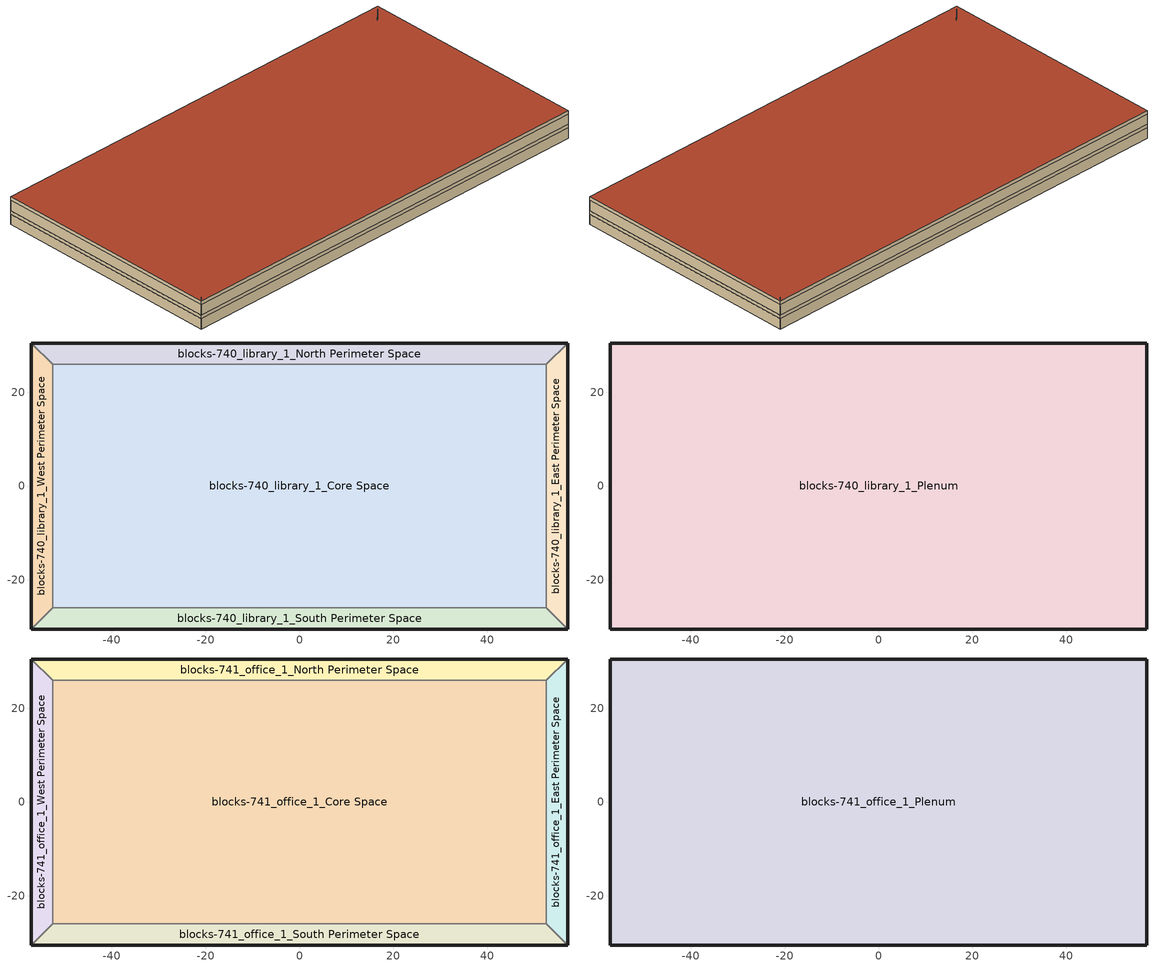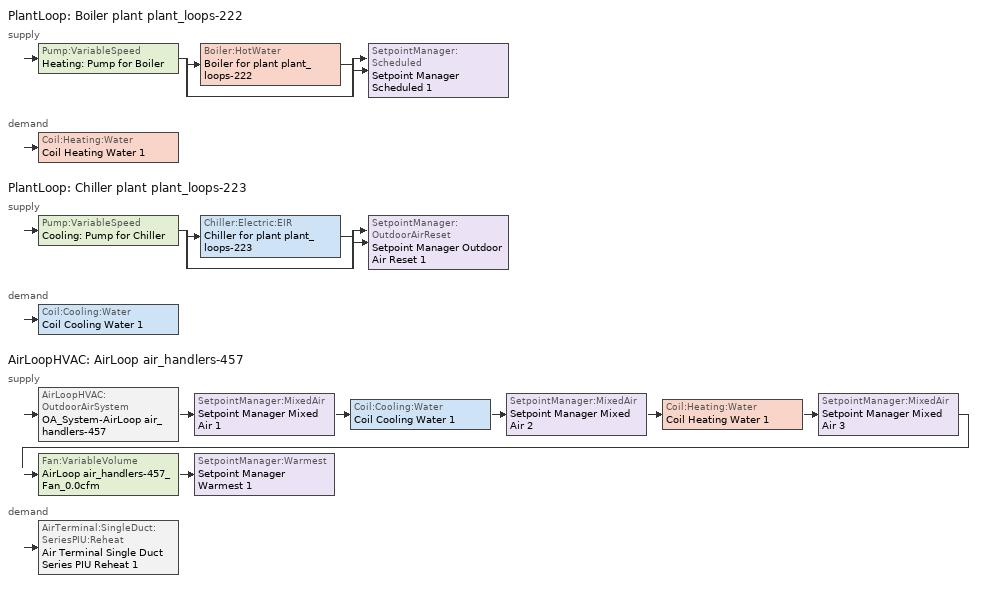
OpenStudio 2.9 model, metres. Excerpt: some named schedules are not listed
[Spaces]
blocks-740_library_1_West Perimeter Space
 floor ground (Construction Ffactor Ground Floor 2): -57.15,-30.48 -57.15,30.48 -52.58,25.91 -52.58,-25.91 z-3.66
 wall ground (Construction Cfactor Underground Wall 3): -57.15,30.48 -57.15,-30.48 z-3.66:-0.91
 wall to blocks-740_library_1_North Perimeter Space: -52.58,25.91 -57.15,30.48 z-3.66:-0.91
 wall to blocks-740_library_1_Core Space: -52.58,-25.91 -52.58,25.91 z-3.66:-0.91
 wall to blocks-740_library_1_South Perimeter Space: -57.15,-30.48 -52.58,-25.91 z-3.66:-0.91
blocks-740_library_1_North Perimeter Space
 floor ground (Construction Ffactor Ground Floor 3): -57.15,30.48 57.15,30.48 52.58,25.91 -52.58,25.91 z-3.66
 wall ground (Construction Cfactor Underground Wall 3): 57.15,30.48 -57.15,30.48 z-3.66:-0.91
 wall to blocks-740_library_1_East Perimeter Space: 52.58,25.91 57.15,30.48 z-3.66:-0.91
 wall to blocks-740_library_1_Core Space: -52.58,25.91 52.58,25.91 z-3.66:-0.91
blocks-740_library_1_East Perimeter Space
 floor ground (Construction Ffactor Ground Floor 2): 57.15,30.48 57.15,-30.48 52.58,-25.91 52.58,25.91 z-3.66
 wall ground (Construction Cfactor Underground Wall 3): 57.15,-30.48 57.15,30.48 z-3.66:-0.91
 wall to blocks-740_library_1_South Perimeter Space: 52.58,-25.91 57.15,-30.48 z-3.66:-0.91
 wall to blocks-740_library_1_Core Space: 52.58,25.91 52.58,-25.91 z-3.66:-0.91
blocks-740_library_1_South Perimeter Space
 floor ground (Construction Ffactor Ground Floor 3): 57.15,-30.48 -57.15,-30.48 -52.58,-25.91 52.58,-25.91 z-3.66
 wall ground (Construction Cfactor Underground Wall 3): -57.15,-30.48 57.15,-30.48 z-3.66:-0.91
 wall to blocks-740_library_1_Core Space: 52.58,-25.91 -52.58,-25.91 z-3.66:-0.91
blocks-740_library_1_Core Space
 floor ground (Construction Ffactor Ground Floor 4): -52.58,-25.91 -52.58,25.91 52.58,25.91 52.58,-25.91 z-3.66
blocks-740_library_1_Plenum
 floor to blocks-740_library_1_West Perimeter Space: -57.15,30.48 -52.58,25.91 -52.58,-25.91 -57.15,-30.48 z-0.91
 floor to blocks-740_library_1_North Perimeter Space: 57.15,30.48 52.58,25.91 -52.58,25.91 -57.15,30.48 z-0.91
 floor to blocks-740_library_1_East Perimeter Space: 57.15,30.48 57.15,-30.48 52.58,-25.91 52.58,25.91 z-0.91
 floor to blocks-740_library_1_South Perimeter Space: 52.58,-25.91 57.15,-30.48 -57.15,-30.48 -52.58,-25.91 z-0.91
 floor to blocks-740_library_1_Core Space: 52.58,25.91 52.58,-25.91 -52.58,-25.91 -52.58,25.91 z-0.91
 wall ground (Construction Cfactor Underground Wall 2): -57.15,30.48 -57.15,-30.48 57.15,-30.48 57.15,30.48 -57.15,30.48 z-0.91:0
blocks-741_office_1_West Perimeter Space
 floor to blocks-740_library_1_Plenum: -57.15,30.48 -52.58,25.91 -52.58,-25.91 -57.15,-30.48 z0
 wall outside: -57.15,30.48 -57.15,-30.48 z0:2.74
 wall to blocks-741_office_1_North Perimeter Space: -52.58,25.91 -57.15,30.48 z0:2.74
 wall to blocks-741_office_1_Core Space: -52.58,-25.91 -52.58,25.91 z0:2.74
 wall to blocks-741_office_1_South Perimeter Space: -57.15,-30.48 -52.58,-25.91 z0:2.74
blocks-741_office_1_North Perimeter Space
 floor to blocks-740_library_1_Plenum: 57.15,30.48 52.58,25.91 -52.58,25.91 -57.15,30.48 z0
 wall outside: 57.15,30.48 -57.15,30.48 z0:2.74
 wall to blocks-741_office_1_East Perimeter Space: 52.58,25.91 57.15,30.48 z0:2.74
 wall to blocks-741_office_1_Core Space: -52.58,25.91 52.58,25.91 z0:2.74
blocks-741_office_1_East Perimeter Space
 floor to blocks-740_library_1_Plenum: 57.15,30.48 57.15,-30.48 52.58,-25.91 52.58,25.91 z0
 wall outside: 57.15,-30.48 57.15,30.48 z0:2.74
 wall to blocks-741_office_1_South Perimeter Space: 52.58,-25.91 57.15,-30.48 z0:2.74
 wall to blocks-741_office_1_Core Space: 52.58,25.91 52.58,-25.91 z0:2.74
blocks-741_office_1_South Perimeter Space
 floor to blocks-740_library_1_Plenum: 52.58,-25.91 57.15,-30.48 -57.15,-30.48 -52.58,-25.91 z0
 wall outside: -57.15,-30.48 57.15,-30.48 z0:2.74
 wall to blocks-741_office_1_Core Space: 52.58,-25.91 -52.58,-25.91 z0:2.74
blocks-741_office_1_Core Space
 floor to blocks-740_library_1_Plenum: -52.58,-25.91 -52.58,25.91 52.58,25.91 52.58,-25.91 z0
blocks-741_office_1_Plenum
 floor to blocks-741_office_1_West Perimeter Space: -57.15,30.48 -52.58,25.91 -52.58,-25.91 -57.15,-30.48 z2.74
 floor to blocks-741_office_1_North Perimeter Space: 57.15,30.48 52.58,25.91 -52.58,25.91 -57.15,30.48 z2.74
 floor to blocks-741_office_1_East Perimeter Space: 57.15,30.48 57.15,-30.48 52.58,-25.91 52.58,25.91 z2.74
 floor to blocks-741_office_1_South Perimeter Space: 52.58,-25.91 57.15,-30.48 -57.15,-30.48 -52.58,-25.91 z2.74
 floor to blocks-741_office_1_Core Space: 52.58,25.91 52.58,-25.91 -52.58,-25.91 -52.58,25.91 z2.74
 wall outside: -57.15,30.48 -57.15,-30.48 57.15,-30.48 57.15,30.48 -57.15,30.48 z2.74:3.66
 roof outside: 57.15,-30.48 57.15,30.48 -57.15,30.48 -57.15,-30.48 z3.66
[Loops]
PlantLoop 'Boiler plant plant_loops-222'
 supply: Pump:VariableSpeed 'Heating: Pump for Boiler' > split
  | Boiler:HotWater 'Boiler for plant plant_loops-222'
  | bypass
  join > SetpointManager:Scheduled 'Setpoint Manager Scheduled 1'
 demand: Coil:Heating:Water 'Coil Heating Water 1'
PlantLoop 'Chiller plant plant_loops-223'
 supply: Pump:VariableSpeed 'Cooling: Pump for Chiller' > split
  | Chiller:Electric:EIR 'Chiller for plant plant_loops-223'
  | bypass
  join > SetpointManager:OutdoorAirReset 'Setpoint Manager Outdoor Air Reset 1'
 demand: Coil:Cooling:Water 'Coil Cooling Water 1'
AirLoopHVAC 'AirLoop air_handlers-457'
 supply: AirLoopHVAC:OutdoorAirSystem 'OA_System-AirLoop air_handlers-457' > SetpointManager:MixedAir 'Setpoint Manager Mixed Air 1' > Coil:Cooling:Water 'Coil Cooling Water 1' > SetpointManager:MixedAir 'Setpoint Manager Mixed Air 2' > Coil:Heating:Water 'Coil Heating Water 1' > SetpointManager:MixedAir 'Setpoint Manager Mixed Air 3' > Fan:VariableVolume 'AirLoop air_handlers-457_Fan_0.0cfm' > SetpointManager:Warmest 'Setpoint Manager Warmest 1'
 demand: AirTerminal:SingleDuct:SeriesPIU:Reheat 'Air Terminal Single Duct Series PIU Reheat 1'
[Building]
Building 1: Default Construction Set=Default Construction Set 1
[Construction]
INT-FLOOR-TOPSIDE: 1/2IN Gypsum, 4IN CONCRETE HW, CP02 CARPET PAD
INT-FLOOR-UNDERSIDE: CP02 CARPET PAD, 4IN CONCRETE HW, 1/2IN Gypsum
Standard_Int-Wall: 1/2IN Gypsum, 1/2IN Gypsum
IEAD_Metal_Deck 1: Roof Membrane, IEAD Roof Insulation 1, Metal Decking
[Material] Thermal Absorptance=0.9
Name | Roughness | Thickness {m} | Conductivity {W/m-K} | Density {kg/m3} | Specific Heat {J/kg-K} | Solar Absorptance | Visible Absorptance
1/2IN Gypsum | Smooth | 0.0127 | 0.16 | 784.9 | 830 | 0.92 | 0.92
4IN CONCRETE HW | Rough | 0.1016 | 1.311 | 2240 | 836.8 | 0.7 | 0.7
Roof Membrane | VeryRough | 0.0095 | 0.16 | 1121.29 | 1460 | 0.7 | 0.7
Metal Decking | MediumSmooth | 0.0015 | 45.006 | 7680 | 418.4 | 0.7 | 0.3
IEAD Roof Insulation 1 | MediumRough | 0.083383 | 0.049 | 265 | 836.8 | 0.7 | 0.7
[Material:NoMass]
CP02 CARPET PAD: Roughness=VeryRough; Thermal Resistance {m2-K/W}=0.2165; Thermal Absorptance=0.9; Solar Absorptance=0.7; Visible Absorptance=0.8
[DefaultSurfaceConstructions]
Name | Floor Construction | Wall Construction | Roof Ceiling Construction
Default Surface Constructions 1 | INT-FLOOR-TOPSIDE | Standard_Int-Wall | INT-FLOOR-UNDERSIDE
Default Surface Constructions 2; Default Surface Constructions 3 | Construction Ffactor Ground Floor 1 |  | IEAD_Metal_Deck 1
[DefaultConstructionSet]
Name | Default Interior Surface Constructions | Default Exterior Surface Constructions | Default Ground Contact Surface Constructions
Default Construction Set 1 | Default Surface Constructions 1
Default Construction Set 2 |  | Default Surface Constructions 2 | Default Surface Constructions 3
[Construction:CfactorUndergroundWall] C-Factor {W/m2-K}=2.83913
Name | Height {m}
Construction Cfactor Underground Wall 2 | 0.9144
Construction Cfactor Underground Wall 3 | 2.7432
[Construction:FfactorGroundFloor] F-Factor {W/m-K}=1.26363
Name | Area {m2} | PerimeterExposed {m}
Construction Ffactor Ground Floor 1 | 1 | 1
Construction Ffactor Ground Floor 2 | 257.806 | 0
Construction Ffactor Ground Floor 3 | 501.676 | 0
Construction Ffactor Ground Floor 4 | 5448.76 | 0
[BuildingStory] Nominal Z Coordinate {m}=0; Nominal Floor to Floor Height {m}=3.6576
Story 1; Story 2
[Space]
Name | Default Construction Set | Building Story | Part of Total Floor Area | Thermal Zone
blocks-740_library_1_Plenum | Default Construction Set 2 | Story 1 | No
blocks-740_library_1_West Perimeter Space | Default Construction Set 2 | Story 1 |  | blocks-740_library_1_West Perimeter
blocks-740_library_1_North Perimeter Space | Default Construction Set 2 | Story 1 |  | blocks-740_library_1_North Perimeter
blocks-740_library_1_East Perimeter Space | Default Construction Set 2 | Story 1 |  | blocks-740_library_1_East Perimeter
blocks-740_library_1_South Perimeter Space | Default Construction Set 2 | Story 1 |  | blocks-740_library_1_South Perimeter
blocks-740_library_1_Core Space | Default Construction Set 2 | Story 1 |  | blocks-740_library_1_Core
blocks-741_office_1_Plenum |  | Story 2 | No
blocks-741_office_1_West Perimeter Space |  | Story 2 |  | blocks-741_office_1_West Perimeter
blocks-741_office_1_North Perimeter Space |  | Story 2 |  | blocks-741_office_1_North Perimeter
blocks-741_office_1_East Perimeter Space |  | Story 2 |  | blocks-741_office_1_East Perimeter
blocks-741_office_1_South Perimeter Space |  | Story 2 |  | blocks-741_office_1_South Perimeter
blocks-741_office_1_Core Space |  | Story 2 |  | blocks-741_office_1_Core
[ThermalZone] Use Ideal Air Loads=No
blocks-740_library_1_West Perimeter; blocks-740_library_1_North Perimeter; blocks-740_library_1_East Perimeter; blocks-740_library_1_South Perimeter; blocks-740_library_1_Core; blocks-741_office_1_West Perimeter; blocks-741_office_1_North Perimeter; blocks-741_office_1_East Perimeter; blocks-741_office_1_South Perimeter; blocks-741_office_1_Core
[Sizing:Zone] Zone Cooling Design Supply Air Temperature Input Method=SupplyAirTemperature; Zone Cooling Design Supply Air Temperature {C}=14; Zone Cooling Design Supply Air Temperature Difference {deltaC}=11.11; Zone Heating Design Supply Air Temperature Input Method=SupplyAirTemperature; Zone Heating Design Supply Air Temperature {C}=40; Zone Heating Design Supply Air Temperature Difference {deltaC}=11.11; Zone Cooling Design Supply Air Humidity Ratio {kg-H2O/kg-air}=0.0085; Zone Heating Design Supply Air Humidity Ratio {kg-H2O/kg-air}=0.008; Cooling Design Air Flow Method=DesignDay; Heating Design Air Flow Method=DesignDay; Account for Dedicated Outdoor Air System=No; Dedicated Outdoor Air System Control Strategy=NeutralSupplyAir; Dedicated Outdoor Air Low Setpoint Temperature for Design {C}=autosize; Dedicated Outdoor Air High Setpoint Temperature for Design {C}=autosize
blocks-740_library_1_West Perimeter; blocks-740_library_1_North Perimeter; blocks-740_library_1_East Perimeter; blocks-740_library_1_South Perimeter; blocks-740_library_1_Core; blocks-741_office_1_West Perimeter; blocks-741_office_1_North Perimeter; blocks-741_office_1_East Perimeter; blocks-741_office_1_South Perimeter; blocks-741_office_1_Core
[PlantLoop] Glycol Concentration=0; Plant Loop Volume {m3}=Autocalculate; Load Distribution Scheme=Optimal
Name | Fluid Type
Boiler plant plant_loops-222 | Water
Chiller plant plant_loops-223
[Sizing:Plant] Sizing Option=NonCoincident; Zone Timesteps in Averaging Window=1; Coincident Sizing Factor Mode=None
Name | Loop Type | Design Loop Exit Temperature {C} | Loop Design Temperature Difference {deltaC}
Boiler plant plant_loops-222 | Heating | 82 | 11
Chiller plant plant_loops-223 | Cooling | 6.67 | 5.6
[Pump:VariableSpeed] Coefficient 1 of the Part Load Performance Curve=0; Coefficient 2 of the Part Load Performance Curve=3.2485; Coefficient 3 of the Part Load Performance Curve=-4.7443; Coefficient 4 of the Part Load Performance Curve=2.5294; Pump Control Type=Intermittent; Skin Loss Radiative Fraction=0.5; Design Power Sizing Method=PowerPerFlowPerPressure; Design Electric Power per Unit Flow Rate {W/(m3/s)}=348701.1; Design Shaft Power per Unit Flow Rate per Unit Head {W-s/m3-Pa}=1.28205; Design Minimum Flow Rate Fraction=0
Name | Rated Pump Head {Pa}
Heating: Pump for Boiler
Cooling: Pump for Chiller | 211634
[Boiler:HotWater]
Boiler for plant plant_loops-222: Nominal Thermal Efficiency=0.93; Water Outlet Upper Temperature Limit {C}=99; Boiler Flow Mode=ConstantFlow; Parasitic Electric Load {W}=0; Sizing Factor=1
[SetpointManager:Scheduled]
Setpoint Manager Scheduled 1: Control Variable=Temperature; Schedule=Hot_Water_Temperature
[Chiller:Electric:EIR]
Chiller for plant plant_loops-223: Reference Capacity {W}=Autosize; Reference COP {W/W}=7.3; Reference Leaving Chilled Water Temperature {C}=6.67; Reference Entering Condenser Fluid Temperature {C}=29.4; Cooling Capacity Function of Temperature Curve=Curve Biquadratic 1; Electric Input to Cooling Output Ratio Function of Temperature Curve=Curve Biquadratic 2; Electric Input to Cooling Output Ratio Function of Part Load Ratio Curve=Curve Quadratic 1; Chiller Flow Mode=ConstantFlow; Design Heat Recovery Water Flow Rate {m3/s}=0; Sizing Factor=1; Basin Heater Capacity {W/K}=0; Basin Heater Setpoint Temperature {C}=10
[SetpointManager:OutdoorAirReset]
Setpoint Manager Outdoor Air Reset 1: Control Variable=Temperature; Setpoint at Outdoor Low Temperature {C}=12.22; Outdoor Low Temperature {C}=15.67; Setpoint at Outdoor High Temperature {C}=6.67; Outdoor High Temperature {C}=26.67
[AirLoopHVAC]
AirLoop air_handlers-457: Availability Schedule=AirLoop air_handlers-457_Sched_Ruleset; Design Supply Air Flow Rate {m3/s}=AutoSize
[Sizing:System]
AirLoop air_handlers-457: Type of Load to Size On=Sensible; Design Outdoor Air Flow Rate {m3/s}=Autosize; Central Heating Maximum System Air Flow Ratio=0.3; Preheat Design Temperature {C}=7; Preheat Design Humidity Ratio {kg-H2O/kg-Air}=0.008; Precool Design Temperature {C}=12.8; Precool Design Humidity Ratio {kg-H2O/kg-Air}=0.008; Central Cooling Design Supply Air Temperature {C}=12.8; Central Heating Design Supply Air Temperature {C}=16.7; Sizing Option=NonCoincident; 100% Outdoor Air in Cooling=Yes; 100% Outdoor Air in Heating=Yes; Central Cooling Design Supply Air Humidity Ratio {kg-H2O/kg-Air}=0.0085; Central Heating Design Supply Air Humidity Ratio {kg-H2O/kg-Air}=0.008; Cooling Design Air Flow Method=DesignDay; Cooling Design Air Flow Rate {m3/s}=0; Heating Design Air Flow Method=DesignDay; Heating Design Air Flow Rate {m3/s}=0; System Outdoor Air Method=ZoneSum; Zone Maximum Outdoor Air Fraction=1; Cooling Supply Air Flow Rate Per Floor Area {m3/s-m2}=0.00996765; Cooling Fraction of Autosized Cooling Supply Air Flow Rate=1; Cooling Supply Air Flow Rate Per Unit Cooling Capacity {m3/s-W}=3.94755e-05; Heating Supply Air Flow Rate Per Floor Area {m3/s-m2}=0.00996765; Heating Fraction of Autosized Heating Supply Air Flow Rate=1; Heating Fraction of Autosized Cooling Supply Air Flow Rate=1; Heating Supply Air Flow Rate Per Unit Heating Capacity {m3/s-W}=3.15882e-05; Cooling Design Capacity Method=CoolingDesignCapacity; Cooling Design Capacity {W}=autosize; Cooling Design Capacity Per Floor Area {W/m2}=234.7; Fraction of Autosized Cooling Design Capacity=1; Heating Design Capacity Method=HeatingDesignCapacity; Heating Design Capacity {W}=autosize; Heating Design Capacity Per Floor Area {W/m2}=157; Fraction of Autosized Heating Design Capacity=1; Central Cooling Capacity Control Method=OnOff
[Controller:OutdoorAir]
Controller_OA-AirLoop air_handlers-457: Minimum Outdoor Air Flow Rate {m3/s}=0; Maximum Outdoor Air Flow Rate {m3/s}=Autosize; Economizer Control Type=DifferentialDryBulb; Economizer Control Action Type=ModulateFlow; Economizer Maximum Limit Dry-Bulb Temperature {C}=23; Economizer Maximum Limit Enthalpy {J/kg}=64000; Economizer Minimum Limit Dry-Bulb Temperature {C}=-100; Lockout Type=LockoutWithHeating; Minimum Limit Type=FixedMinimum; Maximum Fraction of Outdoor Air Schedule=Economizer Efficiency Schedule; Controller Mechanical Ventilation=Controller_MV-AirLoop air_handlers-457; High Humidity Control=No; Heat Recovery Bypass Control Type=BypassWhenWithinEconomizerLimits
[Controller:MechanicalVentilation]
Controller_MV-AirLoop air_handlers-457: Availability Schedule=Always On Discrete; System Outdoor Air Method=ZoneSum
[AirLoopHVAC:OutdoorAirSystem]
OA_System-AirLoop air_handlers-457: Controller=Controller_OA-AirLoop air_handlers-457
[Fan:VariableVolume]
AirLoop air_handlers-457_Fan_0.0cfm: Availability Schedule=AirLoop air_handlers-457_Sched_Ruleset; Fan Total Efficiency=0.55575; Pressure Rise {Pa}=766.641; Maximum Flow Rate {m3/s}=Autosize; Fan Power Minimum Flow Rate Input Method=FixedFlowRate; Fan Power Minimum Flow Fraction=0; Fan Power Minimum Air Flow Rate {m3/s}=0; Motor Efficiency=0.855; Motor In Airstream Fraction=1; Fan Power Coefficient 1=0.0407599; Fan Power Coefficient 2=0.088045; Fan Power Coefficient 3=-0.0729261; Fan Power Coefficient 4=0.94374; Fan Power Coefficient 5=0
[Coil:Heating:Water]
Coil Heating Water 1: Availability Schedule=Always_On
[Controller:WaterCoil] Minimum Actuated Flow {m3/s}=0
Name | Water Coil | Action
Controller Water Coil 1 | Coil Heating Water 1 | Normal
Controller Water Coil 2 | Coil Cooling Water 1 | Reverse
[Coil:Cooling:Water]
Coil Cooling Water 1: Availability Schedule=Always_On
[SetpointManager:MixedAir] Control Variable=Temperature
Setpoint Manager Mixed Air 1; Setpoint Manager Mixed Air 2; Setpoint Manager Mixed Air 3
[SetpointManager:Warmest]
Setpoint Manager Warmest 1: Control Variable=Temperature; Minimum Setpoint Temperature {C}=12.8; Maximum Setpoint Temperature {C}=15.6; Strategy=MaximumTemperature
[Coil:Heating:Electric]
Coil Heating Electric 1: Availability Schedule=Always_On
[Fan:ConstantVolume]
Fan Constant Volume 1: Availability Schedule=AirLoop air_handlers-457_Sched_Ruleset; Pressure Rise {Pa}=300; Maximum Flow Rate {m3/s}=AutoSize
[AirTerminal:SingleDuct:SeriesPIU:Reheat]
Air Terminal Single Duct Series PIU Reheat 1: Availability Schedule=Always_On; Maximum Air Flow Rate {m3/s}=autosize; Maximum Primary Air Flow Rate {m3/s}=autosize; Minimum Primary Air Flow Fraction=0.3; Fan=Fan Constant Volume 1; Reheat Coil=Coil Heating Electric 1; Maximum Hot Water or Steam Flow Rate {m3/s}=autosize; Minimum Hot Water or Steam Flow Rate {m3/s}=0; Convergence Tolerance=0.001
[HeatExchanger:AirToAir:SensibleAndLatent]
ERV-AirLoop air_handlers-457: Availability Schedule=Always On Discrete; Nominal Supply Air Flow Rate {m3/s}=autosize; Sensible Effectiveness at 100% Heating Air Flow=0.6; Latent Effectiveness at 100% Heating Air Flow=0.6; Sensible Effectiveness at 75% Heating Air Flow=0.6; Latent Effectiveness at 75% Heating Air Flow=0.6; Sensible Effectiveness at 100% Cooling Air Flow=0.6; Latent Effectiveness at 100% Cooling Air Flow=0.6; Sensible Effectiveness at 75% Cooling Air Flow=0.6; Latent Effectiveness at 75% Cooling Air Flow=0.6; Nominal Electric Power {W}=4387.75; Supply Air Outlet Temperature Control=No; Heat Exchanger Type=Plate; Frost Control Type=None; Threshold Temperature {C}=1.7; Economizer Lockout=Yes
[Schedule:Ruleset]
Name | Default Day Schedule | Summer Design Day Schedule | Winter Design Day Schedule
Always_On | Always_On_Default | Always_On_Summer_Design_Day | Always_On_Winter_Design_Day
Hot_Water_Temperature | Hot_Water_Temperature_Default | Hot_Water_Temperature_Summer_Design_Day | Hot_Water_Temperature_Winter_Design_Day
AirLoop air_handlers-457_Sched_Ruleset | PNNL_TSPR_Library_Hvac_Schedule_Week_Day 1 | PNNL_TSPR_Library_Hvac_Schedule_Summer_Design_Day 1 | PNNL_TSPR_Library_Hvac_Schedule_Winter_Design_Day 1
[Schedule:Day]
Always_On_Default: 24, 0, 1
Hot_Water_Temperature_Default; Hot_Water_Temperature_Winter_Design_Day; Hot_Water_Temperature_Summer_Design_Day: 24, 0, 82
PNNL_TSPR_Library_Hvac_Schedule_Week_Day 1; PNNL_TSPR_Library_Hvac_Schedule_Summer_Design_Day 1: 1, 0, 0, 2, 0, 0, 3, 0, 0, 4, 0, 0, 5, 0, 0, 6, 0, 1, 7, 0, 1, 8, 0, 1, 9, 0, 1, 10, 0, 1, 11, 0, 1, 12, 0, 1, 13, 0, 1, 14, 0, 1, 15, 0, 1, 16, 0, 1, 17, 0, 1, 18, 0, 1, 19, 0, 1, 20, 0, 1, 21, 0, 1, 22, 0, 1, 23, 0, 0, 24, 0, 0
PNNL_TSPR_Library_Hvac_Schedule_Winter_Design_Day 1: 1, 0, 0, 2, 0, 0, 3, 0, 0, 4, 0, 0, 5, 0, 0, 6, 0, 1, 7, 0, 1, 8, 0, 1, 9, 0, 1, 10, 0, 1, 11, 0, 1, 12, 0, 1, 13, 0, 1, 14, 0, 1, 15, 0, 1, 16, 0, 1, 17, 0, 1, 18, 0, 1, 19, 0, 1, 20, 0, 1, 21, 0, 1, 22, 0, 1, 23, 0, 1, 24, 0, 0
[Schedule:Rule] Schedule Ruleset=AirLoop air_handlers-457_Sched_Ruleset
Name | Rule Order | Day Schedule | Apply Sunday | Apply Saturday
PNNL_TSPR_Library_Hvac_Schedule_Sunday_Rule 1 | 0 | PNNL_TSPR_Library_Hvac_Schedule_Sunday 1 | Yes
PNNL_TSPR_Library_Hvac_Schedule_Saturday_Rule 1 | 1 | PNNL_TSPR_Library_Hvac_Schedule_Saturday 1 |  | Yes
[Curve:Biquadratic] Minimum Value of x=5; Maximum Value of x=10; Minimum Value of y=24; Maximum Value of y=35
Name | Coefficient1 Constant | Coefficient2 x | Coefficient3 x**2 | Coefficient4 y | Coefficient5 y**2 | Coefficient6 x*y
Curve Biquadratic 1 | 1.02152 | 0.0370359 | 0.000233248 | -0.00389405 | -6.52536e-05 | -0.000268045
Curve Biquadratic 2 | 0.701769 | -0.00452016 | 0.00053311 | -0.00549821 | 0.000544579 | -0.000729032
[Curve:Quadratic]
Curve Quadratic 1: Coefficient1 Constant=0.0636912; Coefficient2 x=0.584888; Coefficient3 x**2=0.352803; Minimum Value of x=0; Maximum Value of x=1
[Schedule:Constant]
Always On Discrete: Value=1
[Schedule:Compact]
Economizer Efficiency Schedule: Through: 12/31, For: AllDays, Until: 24:00, 0.9
